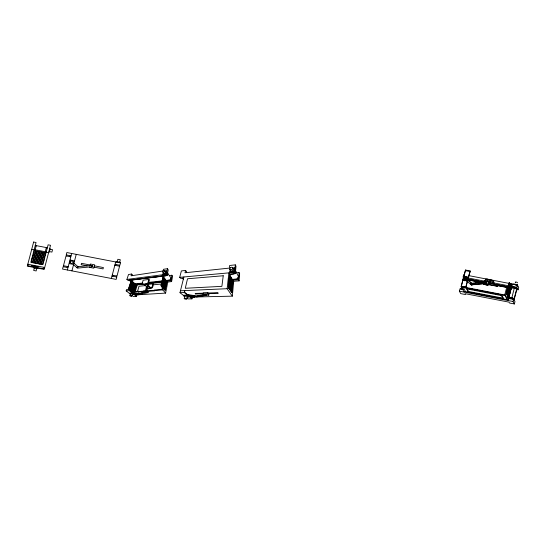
<?xml version="1.0" encoding="UTF-8"?>
<svg xmlns="http://www.w3.org/2000/svg" width="546" height="546" viewBox="0 0 546 546"><rect width="100%" height="100%" fill="white"/><g stroke="black" fill="none" stroke-linecap="round" stroke-linejoin="round"><path stroke-width="0.82" d="M471.962 284.35C472.242 283.497 471.15 284.828 471.205 284.009M471.546 284.65L471.491 284.186M472.003 284.227C472.372 284.732 470.795 284.671 471.88 284.37M486.233 283.094L485.674 282.848L486.233 282.746M485.79 282.623L486.247 282.773M186.732 298.942L187.264 296.539L186.527 296.069A3.686 3.447 -28.7 0 0 185.551 295.918A1.979 1.85 -28.7 0 0 185.094 295.959L184.22 298.56L184.855 299.003A3.733 3.494 -28.7 0 0 186.043 299.188A2.082 1.945 -28.7 0 0 186.411 299.153L186.698 298.826L185.988 298.45A3.856 3.604 -28.7 0 0 185.005 298.3A2.054 1.925 -28.7 0 0 184.541 298.334L184.227 298.525M195.263 295.987L195.045 295.768A1.877 1.754 -28.7 0 0 194.622 295.652L187.36 294.512M231.716 292.424L232.569 279.941L231.395 291.953L231.873 292.656L233.074 280.105L233.722 281.224L239.093 280.869L239.639 273.764L239.066 272.57L236.548 272.795M239.093 280.869L238.493 279.729L239.066 272.57M196.451 296.956L232.323 296.164L227.129 288.704L228.89 272.87L229.634 274.153L235.319 273.655L235.995 266.223L235.333 264.851L229.641 265.493L229.354 268.106L184.985 272.768L185.558 270.454L181.381 270.925L179.702 277.348L180.842 278.405L183.593 278.167M230.016 269.246L229.893 272.161L234.248 271.758L234.589 268.134L232.842 268.004M232.323 296.164L233.722 281.224M235.319 273.655L234.63 272.345L235.333 264.851M234.248 271.758L234.446 267.833M230.985 291.339L232.084 279.115L231.777 278.583M230.562 290.718L231.688 278.433L231.374 277.894M229.702 289.441L230.965 277.191L231.279 277.737L230.132 290.083M229.259 288.786L230.549 276.481L230.869 277.034L229.6 289.291M228.713 287.974L230.037 275.594L229.702 275.027L228.365 287.455M228.815 288.124L230.132 275.757L230.453 276.317L229.163 288.636M229.634 274.153L228.214 287.237L231.306 291.817L232.173 279.265M206.586 295.202L208.79 295.147L208.975 293.987L207.664 292.595L203.276 292.752L203.071 293.905L203.815 294.642M208.79 295.147L207.466 293.768L207.664 292.595M206.579 295.181L206.368 294.465A1.945 1.815 -28.7 0 0 205.508 294.369L193.926 296.28L193.85 297.092A1.87 1.747 -28.7 0 0 194.697 297.229L206.347 295.379L206.675 294.731M193.666 296.819L205.364 294.874L205.446 294.376M147.857 291.339L154.73 290.806L154.6 289.994L161.957 289.4L162.23 288.09L163.165 288.015L165.179 290.363L167.042 281.026L167.786 282.002L171.601 281.6L172.591 276.262L171.894 275.239L169.287 275.559M171.601 281.6L170.884 280.61L171.894 275.239M135.224 294.963L165.602 293.106L167.786 282.002M165.001 290.151L166.783 281.258L166.434 280.815L164.639 289.728M164.53 289.605L166.332 280.678L165.984 280.228L164.169 289.182M203.098 293.755L195.755 293.987L195.871 293.427M164.059 289.059L165.888 280.091L165.534 279.634L163.691 288.622M132.419 275.621L132.617 275.007L131.613 274.044L128.522 274.501L126.897 279.429L127.941 280.351L167.11 275.396L168.236 269.847L167.458 268.7L163.452 269.294L163.111 270.864M194.622 295.652L194.526 296.13L188.083 295.113M163.582 288.5L165.431 279.504L165.076 279.04L163.206 288.063M193.871 296.744L193.973 296.266M165.602 293.106L162.776 289.892L163.165 288.015M163.097 287.933L164.967 278.904L164.612 278.433L162.715 287.489L163.097 287.933L162.715 287.489M163.213 272.406L163.049 274.256L166.093 273.853L166.653 271.157L165.104 271.103M167.11 275.396L166.305 274.283L167.458 268.7M166.093 273.853L166.475 270.905M162.223 286.916L164.141 277.818L164.503 278.296L162.606 287.36L161.903 286.943L162.606 287.36M192.131 296.881L191.844 298.239L184.623 292.226L184.725 290.602L184.275 292.506L191.953 298.853L192.329 297.051L190.261 296.922M162.107 286.786L164.032 277.682L163.663 277.204L161.718 286.336L162.107 286.786L161.718 286.336M161.609 286.2L163.554 277.061L163.186 276.576L160.893 285.77L161.609 286.2L161.213 285.742L163.186 276.576M187.162 297.038L188.506 297.004L188.616 296.505L186.957 295.147L183.64 295.243L183.517 295.741L184.664 296.642M188.506 297.004L186.841 295.652L186.957 295.147M131.77 296.082L131.286 295.632A2.566 2.396 -28.7 0 0 130.426 295.454L130.344 295.454A0.88 0.826 -28.7 0 0 129.928 295.529L130.467 293.768A0.867 0.812 -28.7 0 1 130.883 293.687L130.965 293.673A2.484 2.321 -28.7 0 1 131.818 293.85L132.303 294.274L131.675 296.191A0.894 0.833 -28.7 0 1 131.258 296.266L131.177 296.273A2.566 2.402 -28.7 0 1 130.323 296.096L129.852 295.611M147.461 288.452A1.474 1.379 -28.7 0 0 148.58 288.759L151.611 288.22A2.887 2.696 -28.7 0 0 152.436 287.455L153.406 284.316L152.982 283.852L147.42 284.425M147.502 288.281A1.645 1.542 -28.7 0 0 148.137 288.336L151.174 287.769A2.907 2.723 -28.7 0 0 152.006 287.005L152.982 283.852M186.37 272.618L186.63 271.574L185.558 270.454M150.054 288.172L150.266 287.312L147.188 284.186M183.572 295.516L179.989 292.67L183.893 276.965M138.09 294.799L148.027 292.56L148.246 291.707L146.929 290.452L143.796 290.704L143.564 291.564L144.274 292.206M146.348 292.253L146.253 292.622L146.191 292.035A1.228 1.153 -28.7 0 0 145.454 291.905L137.394 294.362M148.027 292.56L146.703 291.318L147.932 286.616L147.481 286.165L146.581 286.254L145.454 290.574M146.362 290.499L147.481 286.165M142.52 282.487A1.563 1.461 -28.7 0 0 142.718 283.865L143.25 284.316A1.474 1.379 -28.7 0 0 144.376 284.623L147.495 284.016A3.112 2.914 -28.7 0 0 148.355 283.217L149.406 279.982L148.942 279.484L143.127 280.18L142.492 282.48M137.408 294.355L145.413 291.905M142.738 283.859A1.474 1.379 -28.7 0 0 143.885 284.145L147.017 283.531A3.139 2.935 -28.7 0 0 147.884 282.732L148.942 279.484M28.29 264.319L27.907 265.759L43.844 268.83L44.219 267.39M31.395 262.421L34.487 250.634L35.592 250.846L32.494 262.64M31.313 266.038L31.443 265.547M32.815 262.701L35.913 250.914L37.012 251.126L33.913 262.913M34.234 262.974L37.333 251.187L38.432 251.399L35.34 263.186M33.872 267.41L33.736 267.922L37.381 268.625L37.51 268.106M34.275 266.605L35.627 266.926M34.405 266.12L34.555 265.527M34.33 268.038L33.695 270.468L36.138 270.939L36.787 268.509M35.661 263.247L38.752 251.46L39.851 251.672L36.759 263.459M35.313 266.81L35.442 266.318M35.545 267.233L35.64 266.871M36.091 267.335L36.186 266.974M37.08 263.52L40.172 251.733L41.271 251.945L38.179 263.732M36.248 266.987L36.377 266.496M36.725 266.564L36.602 267.055L31.402 266.052L31.532 265.561L36.705 266.564M37.954 266.182L37.654 267.315L36.172 267.028M38.5 263.793L41.592 252.006L42.69 252.218L39.599 264.005M39.919 264.066L43.011 252.279L44.11 252.491L41.018 264.278M41.339 264.339L44.431 252.552L45.53 252.764L42.438 264.551M63.445 266.748L63.698 265.779M66.278 255.944L66.53 254.975M67.213 267.479L67.465 266.509M70.052 256.675L70.304 255.705M67.322 269.99L71.656 253.474M71.922 270.877L76.256 254.361M89.612 266.994L89.524 267.335L93.762 268.154L94.635 264.837L90.39 264.018L89.981 265.595M111.377 278.48L115.711 261.964M112.722 276.249L112.981 275.28M115.561 265.445L115.813 264.476M116.503 262.121L116.639 261.602L120.277 262.305L120.14 262.824M117.233 261.718L117.868 259.289L120.318 259.76L119.683 262.189M116.496 276.979L116.748 276.01M119.328 266.175L119.581 265.206M119.574 266.223L116.994 276.058L112.251 275.143M507.862 298.02L513.643 299.133L514.987 301.597L514.366 303.965L509.514 303.03L509.029 302.143L465.09 293.673L465.574 294.56L460.722 293.625L459.37 291.161L459.998 288.793L463.295 289.428M463.704 274.645L463.083 277.02L463.759 278.248M508.408 299.87L464.353 291.373L464.168 292.09L461.131 286.534L465.465 270.017L470.072 270.905L470.42 271.546L470.29 272.017L470.031 271.539L465.424 270.652L461.343 286.22L461.479 287.176L505.535 295.666L508.224 300.58L508.845 298.212L506.586 294.082L508.135 288.199L507.698 287.408L497.386 285.421L497.338 286.329L483.551 283.667M463.158 280.023L464.086 276.467L467.731 277.17L466.891 280.897L463.158 280.023L466.891 280.897M463.247 280.194L464.086 276.467M464.796 278.508L464.516 279.579L464.127 279.504M464.523 280.842L464.912 279.368M466.796 280.726L467.731 277.17M467.751 279.334L468.038 278.262L467.649 278.187M470.072 270.905L465.738 287.421L466.086 288.063L465.943 287.107L470.031 271.539M466.516 288.848L466.707 288.138L501.542 294.854L503.371 298.191L503.18 298.901L468.345 292.185L466.516 288.848L501.358 295.563L503.18 298.901M468.345 292.185L468.536 291.475L466.707 288.138M480.309 283.046L475.443 282.105L475.491 281.197L466.803 279.525M475.443 282.105L475.491 281.197M483.476 284.145L484.343 280.828L488.588 281.647L487.926 285.34L483.476 284.145L487.926 285.34M483.681 284.521L484.343 280.828M489.707 282.535L493.68 283.299L493.993 282.111L493.413 281.053A2.764 0.73 14.7 0 0 490.308 279.689L487.639 279.177L487.544 280.753M487.714 284.957L488.588 281.647M488.95 284.862L490.308 279.689M489.373 284.459L490.212 281.265L487.332 280.364A2.764 0.73 14.7 0 0 485.162 280.712L485.469 279.525A2.764 0.73 14.7 0 1 487.639 279.177M493.68 283.299L493.106 282.241L493.413 281.053M497.338 286.329L497.386 285.421M501.358 295.563L501.542 294.854M507.275 299.652L504.716 294.97L506.695 287.428L497.515 285.654M505.535 295.666L507.698 287.408M506.34 293.475L506.62 292.403L507.009 292.479L509.152 296.396L508.872 297.468L506.34 293.475L508.872 297.468M506.702 292.09L506.988 291.011L507.37 291.086L509.52 295.004L509.234 296.082L506.702 292.09L509.234 296.082M507.712 288.24L509.862 292.158L509.575 293.229L509.964 293.304L510.244 292.233L507.712 288.24L507.432 289.312L509.882 293.618L509.602 294.69L507.07 290.697L507.35 289.626L507.739 289.701M509.944 291.844L507.794 287.926L508.08 286.848L510.223 290.765L509.944 291.844L510.326 291.919L510.612 290.841L508.462 286.923L489.755 283.34M508.162 286.534L508.442 285.462L508.831 285.538L508.544 286.609L510.694 290.533L508.162 286.534L508.544 286.609M510.694 290.533L510.974 289.455L508.524 285.149L508.804 284.077L511.336 288.07L511.056 289.141L510.667 289.066L510.954 287.995L508.804 284.077M512.742 288.001L511.036 287.681L508.886 283.763L509.172 282.685L509.555 282.76L511.704 286.677L511.418 287.756L509.275 283.838L509.555 282.76M510.326 291.919L508.183 288.001L508.462 286.923M511.056 289.141L508.913 285.224L509.193 284.152M511.425 283.845L510.803 286.213L516.728 287.36L518.079 289.824L516.461 289.51M508.483 297.393L508.763 296.321L506.62 292.403M508.852 296.007L509.131 294.929L506.988 291.011M509.213 294.622L509.493 293.543L507.35 289.626M510.305 290.458L510.585 289.38L508.442 285.462M511.036 287.681L511.315 286.602L509.172 282.685M511.936 286.432L512.558 284.063M513.458 299.249A1.972 0.526 14.7 0 0 513.861 298.71A1.972 0.526 14.7 0 0 511.814 297.925L514.352 288.008L511.268 287.414M517.103 285.121L517.239 284.603L513.595 283.906L513.458 284.418L517.103 285.121L517.745 286.302L517.239 284.603M514.366 303.965L513.022 301.501L513.643 299.133M516.728 287.36L517.355 284.992L468.659 275.6M513.8 300.027L516.885 288.247M514.305 299.065L516.891 289.23M518.079 289.824L518.7 287.449L517.355 284.992M138.534 293.721A1.072 1.003 -28.7 0 0 138.022 293.543L137.926 293.885L132.924 293.1M143.673 291.66L138.623 292.049L138.493 291.284L131.381 291.857M137.367 294.103L137.264 294.458A0.758 0.71 -28.7 0 0 138.036 294.663L137.558 294.601M138.623 292.049L138.493 291.284M137.544 291.359L139.005 286.24L145.359 285.606M136.664 294.86L136.37 295.884L129.62 290.431L132.371 281.477L131.914 281.067L129.368 289.216M131.975 295.4L133.47 296.567L136.473 296.382L136.855 295.024M135.292 291.544L137.237 284.889L136.589 284.295L134.432 291.612M132.18 294.697L133.429 294.246L131.879 293.004L129.463 293.188L130.255 294.274M133.702 291.673L135.865 284.37M133.101 291.721L135.347 284.179L135.777 284.568M132.344 291.277L134.664 283.558L134.227 283.162L131.886 290.902M133.32 294.622L131.879 293.004M132.473 291.387L134.794 283.674L135.224 284.063L132.931 291.735L131.62 290.684L130.876 290.752L130.706 291.311M131.75 290.793L134.098 283.046L133.661 282.644L131.197 290.725M131.286 291.776L131.62 290.684M131.047 290.656L133.531 282.528L133.088 282.125L130.576 290.274L131.047 290.656L130.576 290.274M130.439 290.165L132.951 282.009L132.501 281.6L129.968 289.783L130.439 290.165L129.791 289.865M129.73 289.182L126.631 289.469L126.181 290.875L129.286 290.608L129.948 289.36M129.211 289.162L131.784 280.944L131.327 280.528L128.474 288.793L129.211 289.162L128.474 288.793M128.726 288.766L131.327 280.528M131.613 274.044L131.047 275.812L162.995 271A1.522 1.426 -28.7 0 1 163.827 270.42A0.874 0.819 -28.7 0 1 164.796 270.598M485.715 282.418L485.797 283.142M485.701 282.459L486.049 282.958M205.473 295.065L205.589 295.017A0.839 0.785 -28.7 0 1 206.122 295.093L206.054 295.331A0.839 0.785 -28.7 0 1 205.521 295.25L205.576 295.093A0.839 0.785 -28.7 0 1 206.108 295.174L206.17 295.222M230.392 267.711L229.866 268.618A1.037 0.969 -28.7 0 0 229.968 269.164L230.733 270.543M232.303 269.226L232.821 268.311A1.037 0.969 -28.7 0 0 232.732 267.793L233.456 269.192A1.031 0.969 -28.7 0 1 233.552 269.71L233.04 270.618M471.86 284.466L471.505 284.466M485.728 282.439L486.131 282.432M145.918 292.656L145.413 292.574M145.42 292.485L145.932 292.581M471.471 283.688L471.778 283.749M137.592 294.506L138.042 294.601M514.598 284.432L516.455 284.732M145.277 292.287L145.407 292.267A1.263 1.181 -28.7 0 1 146.089 292.41M205.364 294.874L205.48 294.86A2.007 1.877 -28.7 0 1 206.279 294.97L206.449 295.045M162.865 274.01L165.916 273.607M126.897 279.429L166.305 274.283M517.321 282.876C518.441 282.098 513.677 281.49 515.772 282.575M135.012 283.879L142.424 283.067M148.792 282.364L161.937 280.924M166.168 280.46L169.349 280.057A2.389 2.239 -28.7 0 0 170.434 279.313L170.878 278.446A1.256 1.174 -28.7 0 0 170.727 277.586L167.602 273.171M135.592 284.398L142.602 283.647M148.498 283.019L161.793 281.586M166.632 281.067L170.884 280.61M137.237 284.889L143.195 284.261M147.823 283.777L161.63 282.33M153.283 284.821L161.268 284.029M229.73 271.874L234.097 271.464M179.702 277.348L234.63 272.345M471.662 284.841L486.042 283.538A0.717 0.676 -28.7 0 0 486.718 282.794A0.717 0.676 -28.7 0 0 485.988 282.18L471.608 283.483A0.717 0.676 -28.7 0 0 470.986 284.446A0.717 0.676 -28.7 0 0 472.037 284.773A0.717 0.676 -28.7 0 0 472.153 283.695L466.175 278.528M182.446 278.269A1.529 1.433 -28.7 0 0 183.238 278.392L183.545 278.371M229.607 274.385L233.026 274.092A3.105 2.907 -28.7 0 0 234.207 273.751M138.773 291.53L143.68 291.141M147.345 290.847L154.532 290.281M131.941 292.308L138.343 291.81M154.47 290.547L162.776 289.892M143.564 291.564L146.703 291.318M129.347 293.564L131.77 293.386M232.241 279.375L235.776 279.129A2.914 2.723 -28.7 0 0 237.346 278.556L238.37 276.911A1.774 1.658 -28.7 0 0 238.213 276.064L235.585 270.891M232.678 280.132L238.493 279.729M180.453 290.793L227.129 288.704M179.989 292.67L184.275 292.506M203.201 293.182L195.161 293.448L195.755 293.987M208.06 293.018L217.772 292.69L218.257 293.27L208.592 293.577M203.071 293.905L207.466 293.768M183.517 295.741L186.841 295.652M192.329 297.051L193.721 297.017M191.953 298.853L187.865 298.921L186.909 298.164M132.357 292.642L138.029 293.53M133.586 293.639L137.333 294.219M188.793 295.7L193.714 296.478M471.792 283.906L471.969 284.104M508.886 283.763L509.275 283.838M464.182 276.638L467.82 277.341M508.524 285.149L508.913 285.224M468.038 277.975L485.367 281.313M491.973 282.589L508.476 285.77M484.555 281.204L485.967 281.477M487.38 281.75L488.793 282.023M511.315 286.602L511.704 286.677M468.147 279.102L483.551 282.07M489.707 283.258L508.19 286.821M468.195 279.183L483.592 282.152M511.315 287.496L514.393 288.09A1.972 0.526 14.7 0 1 516.339 288.8A1.972 0.526 14.7 0 1 516.298 289.394M468.802 279.532L472.945 280.33M474.604 280.651L478.746 281.449M480.405 281.763L484.555 282.569M494.499 284.486L501.132 285.763M502.791 286.084L504.449 286.404M463.643 278.917L465.226 279.218M510.954 287.995L511.336 288.07M467.383 279.845L475.621 281.436M507.794 287.926L508.183 288.001M475.313 281.873L480.18 282.808M482.616 283.278L485.046 283.749M487.476 284.213L497.208 286.09M510.585 289.38L510.974 289.455M507.432 289.312L509.964 293.304M510.223 290.765L510.612 290.841M507.07 290.697L509.602 294.69M509.862 292.158L510.244 292.233M509.493 293.543L509.882 293.618M509.131 294.929L509.52 295.004M461.343 286.22L465.943 287.107M461.131 286.534L504.716 294.97M461.602 286.698L466.209 287.585M508.763 296.321L509.152 296.396M507.152 296.956L511.766 297.843A2.232 0.587 14.7 0 1 514.127 298.771A2.232 0.587 14.7 0 1 513.458 299.338M507.193 297.038L511.814 297.925M468.536 291.475L503.371 298.191M459.37 291.161L513.022 301.501M35.217 245.68L36.213 245.871M46.273 247.809L47.27 248M49.679 248.532L50.205 248.635L49.27 252.191L48.744 252.088M50.055 249.215L52.539 249.693L51.918 252.081L49.427 251.61M71.028 255.842L66.237 254.921L66.858 252.545L120.502 262.892L119.881 265.26L115.083 264.339M34.255 249.358L35.244 249.549M45.311 251.494L46.301 251.686M70.775 256.811L66.046 255.903L63.459 265.731L68.195 266.646M114.831 265.308L119.56 266.216M31.682 249.44L34.111 249.911M46.157 252.232L48.587 252.696M33.422 252.511L33.968 252.621M45.011 254.743L45.475 254.839M90.131 265.008L81.511 263.343L81.156 264.687L87.176 265.847M94.376 265.82L103.399 267.56L103.051 268.905L94.021 267.165M32.589 255.692L33.135 255.794M44.178 257.924L44.642 258.012M31.914 258.272L32.46 258.374M43.503 260.503L43.967 260.592M67.943 267.615L63.145 266.694L62.524 269.062L116.168 279.402L116.789 277.034L111.998 276.112M27.805 264.223L44.704 267.479M35.824 266.284L36.309 266.38M31.293 266.195L35.599 267.028M36.145 267.13L36.589 267.219M515.731 285.046L516.093 285.155M126.181 290.875L129.402 293.386M129.286 290.608L136.473 296.382M472.242 283.852L466.264 278.685A0.717 0.676 -28.7 0 0 466.045 278.562M466.994 281.115L471.266 284.896A0.717 0.676 -28.7 0 0 472.454 284.254M73.942 263.192L77.976 266.68M73.539 264.735L77.211 267.909M129.129 280.2L130.733 281.627M182.384 278.269L183.34 279.177M143.891 284.166L146.464 286.698M147.618 287.831L148.58 288.779M145.857 283.961L150.491 288.609M148.335 281.825L148.805 282.316M152.43 286.131L152.86 286.582M162.858 271.273A0.758 0.71 -28.7 0 0 162.872 271.969L163.745 273.123M465.465 270.017L465.813 270.659M462.926 286.916L465.492 291.591M162.851 271.99A0.874 0.819 -28.7 0 0 163.8 272.126A1.522 1.42 -28.7 0 0 164.646 271.574L164.851 271.137A0.73 0.682 -28.7 0 0 164.776 270.625L165.609 271.812A0.73 0.682 -28.7 0 1 165.691 272.317L165.493 272.754A1.495 1.399 -28.7 0 1 164.667 273.328M129.47 280.159A0.976 0.915 -28.7 0 0 129.866 280.18L165.704 275.655A1.993 1.87 -28.7 0 0 166.264 275.498M167.704 273.13A1.658 1.549 -28.7 0 1 167.124 274.986M166.701 275.443A2.368 2.218 -28.7 0 1 165.663 275.839L129.811 280.337A0.99 0.928 -28.7 0 1 129.129 280.207M164.653 273.293A0.874 0.819 -28.7 0 1 163.718 273.15M167.547 273.444A1.433 1.345 -28.7 0 1 167.219 274.706M170.905 278.242A1.14 1.065 -28.7 0 1 170.966 278.883L170.584 279.648A2.102 1.972 -28.7 0 1 169.629 280.303L169.335 280.378A1.372 1.283 -28.7 0 1 168.332 280.235M238.336 277.136A1.604 1.502 -28.7 0 1 238.343 277.409L237.435 278.863A2.566 2.402 -28.7 0 1 236.056 279.361A2.232 2.088 -28.7 0 1 234.978 279.19M232.186 269.137A1.515 1.42 -28.7 0 1 229.9 269.226M230.508 267.799A1.515 1.42 -28.7 0 1 232.808 267.731M235.613 270.877A1.972 1.843 -28.7 0 1 235.381 272.7M232.924 270.529A1.502 1.406 -28.7 0 1 230.665 270.604M489.994 280.876A2.764 0.73 14.7 0 1 493.106 282.241M465.97 277.464A1.283 1.201 -28.7 0 1 466.591 279.047A1.283 1.201 -28.7 0 1 464.912 279.729A1.283 1.201 -28.7 0 1 464.291 278.146M465.956 277.6A1.283 1.201 -28.7 0 1 466.714 279.149A1.283 1.201 -28.7 0 1 465.042 279.914A1.283 1.201 -28.7 0 1 464.387 278.317M513.465 287.694A1.972 0.526 14.7 0 1 513.766 287.019A1.972 0.526 14.7 0 1 516.42 287.728A1.972 0.526 14.7 0 1 516.298 288.445M510.019 298.942A1.972 0.526 14.7 0 1 512.558 299.16A1.972 0.526 14.7 0 1 513.568 300.177M461.042 289.319A1.972 0.526 14.7 0 1 463.179 289.626M463.82 277.866A1.972 0.526 14.7 0 1 463.827 277.668M461.152 288.991A2.232 0.587 14.7 0 1 462.489 288.343M514.352 288.008A2.232 0.587 14.7 0 1 516.659 288.895A2.232 0.587 14.7 0 1 516.209 289.503M463.295 278.733A2.232 0.587 14.7 0 1 463.813 278.405M461.24 288.923A1.972 0.526 14.7 0 1 462.53 288.425M463.534 278.733A1.972 0.526 14.7 0 1 463.875 278.515M77.368 267.376L78.037 267.404L77.368 267.342M91.742 266.073C92.574 267.11 92.417 264.926 91.742 266.073M223.239 275.757L221.888 286.35L185.278 288.274L187.524 278.76L223.239 275.757M33.627 242.035L27.3 266.141L44.199 269.396L50.525 245.29L48.103 244.826L42.902 264.639L30.849 262.319L36.05 242.506L33.627 242.035M36.268 245.639L35.183 249.781L45.25 251.726L46.335 247.584L36.275 245.632M70.373 260.094L69.438 263.65L73.075 264.353L74.01 260.797L70.373 260.094M194.028 296.935L194.048 297.044A0.799 0.751 -28.7 0 0 194.56 297.126L194.629 297.01A0.799 0.751 -28.7 0 0 194.103 296.915L194.028 296.935M92.049 265.404L77.675 266.707A0.717 0.676 -28.7 0 0 76.993 267.451A0.717 0.676 -28.7 0 0 77.73 268.072L92.103 266.769A0.717 0.676 -28.7 0 0 92.786 266.025A0.717 0.676 -28.7 0 0 92.049 265.404M485.899 282.016L471.519 283.319A0.717 0.676 -28.7 0 0 470.836 284.063A0.717 0.676 -28.7 0 0 471.573 284.678L485.947 283.381A0.717 0.676 -28.7 0 0 486.629 282.63A0.717 0.676 -28.7 0 0 485.899 282.016M71.608 263.438A1.283 1.201 -28.7 0 0 72.877 261.65A1.283 1.201 -28.7 0 0 70.693 261.575A1.283 1.201 -28.7 0 0 71.608 263.438M464.885 279.006A1.283 1.201 -28.7 0 0 466.147 277.218A1.283 1.201 -28.7 0 0 463.963 277.143A1.283 1.201 -28.7 0 0 464.885 279.006"/></g></svg>
